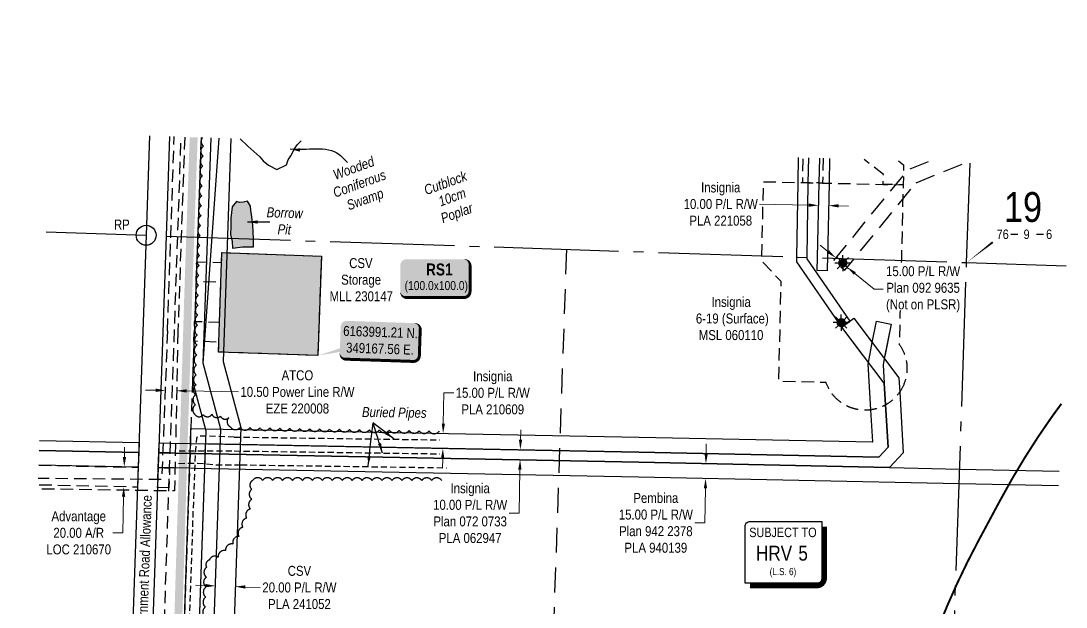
# Model space of a CAD drawing. Extents: x 348867 to 351638, y 6163209 to 6164327.
# Drawn here: x 348869 to 349919, y 6163738 to 6164327 of the extents above; entities that cross this region are included whole.
import ezdxf
from ezdxf.enums import TextEntityAlignment as Align

# ---------------------------------------------------------------- set-up
doc = ezdxf.new("R2010")
doc.units = 0
doc.header["$LTSCALE"] = 5
doc.header["$PDSIZE"] = 0.5
for name, pattern in [('0', [1, 1, 0]), ('DASHDOT2', [12.7, 6.35, -3.175, 0, -3.175]), ('foc-ACCESSROAD', [3.75, 2.5, -1.25]), ('foc-FLOWLINE', [3.75, 2.5, -1.25]), ('foc-LSD', [8, 5, -3]), ('foc-MONUMENT-BDYS', [6, 4, -2]), ('foc-QUARTERLINE', [33, 25, -3, 2, -3]), ('UG_PIPE', [1.875, 1.25, -0.625])]:
    doc.linetypes.add(name, pattern=pattern)
doc.layers.get('Defpoints').update_dxf_attribs({"color": 9})
for name, color, linetype in [('10', 1, 'Continuous'), ('35', 37, 'Continuous'), ('9', 3, 'Continuous'), ('AS-PIPE-UG', 44, 'UG_PIPE'), ('AS-PIPE-UG-T', 44, 'Continuous'), ('AS-ROADS', 254, 'Continuous'), ('AS-WILDLIFE', 131, 'DASHDOT2'), ('C-RW', 13, 'Continuous'), ('C-WS', 13, 'foc-ACCESSROAD'), ('CG-NOTES', 7, 'Continuous'), ('CTW', 7, 'Continuous'), ('DETAIL-T', 7, 'Continuous'), ('F-AR', 190, 'foc-ACCESSROAD'), ('F-EZE', 190, 'foc-FLOWLINE'), ('F-RW', 190, 'Continuous'), ('F-WS', 190, 'foc-ACCESSROAD'), ('F-WS-S', 8, 'Continuous'), ('L-MON-PLAN', 7, 'foc-MONUMENT-BDYS'), ('L-QSEC', 8, 'foc-QUARTERLINE'), ('L-ROAD-T', 7, 'Continuous'), ('L-SEC', 7, 'Continuous'), ('L-SECLBL', 7, 'Continuous'), ('L-SECTION-LSD', 7, 'foc-LSD'), ('P-TEMP-BLOCKS', 250, 'Continuous'), ('P-TEMP-H', 41, 'Continuous'), ('P-TEMP_WORKSPACE', 46, 'Continuous'), ('T-BUSH', 110, '0'), ('T-BUSH-T', 110, 'Continuous'), ('T-WATER', 160, 'Continuous'), ('T-WATER-H', 133, 'Continuous'), ('T-WATER-T', 170, 'Continuous'), ('WETLAND', 143, 'Continuous'), ('WETLAND-T', 146, 'Continuous')]:
    doc.layers.add(name, color=color, linetype=linetype)
for name, color, linetype, lineweight in [('C-RW-T', 13, 'Continuous', 9), ('C-WS-T', 13, 'Continuous', 9), ('F-RW-T', 190, 'Continuous', 9), ('F-WS-T', 190, 'Continuous', 9), ('T-TEXT', 48, 'Continuous', 18)]:
    doc.layers.add(name, color=color, linetype=linetype, lineweight=lineweight)
doc.styles.add('100L', font='ARIALN.TTF', dxfattribs={"height": 11})
doc.styles.add('80', font='ARIALN.TTF', dxfattribs={"height": 10})
doc.styles.add('80CG', font='ARIALN.TTF', dxfattribs={"height": 10})
doc.styles.add('80L', font='ARIALN.TTF', dxfattribs={"height": 10})
doc.styles.add('BOLD', font='ARIALNB.TTF')
doc.styles.add('HRV', font='ARIALN.TTF', dxfattribs={"height": 3})
doc.styles.add('SIMPLEX', font='ARIALN.TTF')
doc.dimstyles.new('Compass 5 000', dxfattribs={"dimscale": 5, "dimtxt": 9, "dimasz": 2, "dimexe": 0.2, "dimexo": 0.0625, "dimgap": 0.5, "dimtad": 0, "dimtih": 1, "dimtoh": 1, "dimzin": 0, "dimdsep": 46, "dimtxsty": '80CG', "dimcen": 0.1, "dimse1": 1, "dimse2": 1, "dimclrd": 256, "dimclrt": 256, "dimaunit": 1, "dimadec": 4, "dimazin": 0, "dimtfac": 0.06, "dimtofl": 0, "dimtmove": 0, "dimatfit": 1, "dimfxl": 0.2, "dimtolj": 1, "dimtzin": 0, "dimlwd": -1, "dimarcsym": 0})

# ---------------------------------------------------------------- blocks, each defined once
blk = doc.blocks.new('L-SECLBL')
at = {"layer": '9', "color": 7}
for p, q in [((-5.1, -27.8), (-12.3, -27.8)), ((20.7, -27.8), (13.5, -27.8))]:
    blk.add_line(p, q, dxfattribs=at)
at = {"layer": '10', "color": 2, "style": 'SIMPLEX'}
blk.add_attdef('SEC', text='', height=30, dxfattribs=at).set_placement((0, 0), align=Align.MIDDLE)
at = {"layer": '10', "color": 5, "style": '80L'}
blk.add_attdef('TWP', text='', height=9.5, dxfattribs=at).set_placement((-14.4, -27.4), align=Align.MIDDLE_RIGHT)
blk.add_attdef('RGE', text='', height=9.5, dxfattribs=at).set_placement((3.6, -27.4), align=Align.MIDDLE_CENTER)
blk.add_attdef('MER', text='', height=9.5, dxfattribs=at).set_placement((23.2, -27.4), align=Align.MIDDLE_LEFT)
blk = doc.blocks.new('*U715')
h = blk.add_hatch(color=254)
edge = h.paths.add_edge_path()
edge.add_line((-34, -20), (34, -20))
edge.add_arc((34, -14), 6, 270, 360)
edge.add_line((40, -14), (40, 12.5))
edge.add_arc((34, 12.5), 6, 0, 90)
edge.add_line((34, 18.5), (-34, 18.5))
edge.add_arc((-34, 12.5), 6, 90, 180)
edge.add_line((-40, 12.5), (-40, -14))
edge.add_arc((-34, -14), 6, 180, 270)
at = {"color": 1, "flags": 128}
blk.add_lwpolyline([(-34, -20, 3, 3, 0), (34, -20, 3, 3, 0.414214), (40, -14, 3, 3, 0), (40, 12.5, 3, 0, 0.414214), (34, 18.5, 0, 0, 0), (-34, 18.5, 0, 0, 0.414214), (-40, 12.5, 0, 0, 0), (-40, -14, 0, 3, 0.414214)], format="xyseb", close=True, dxfattribs=at)
blk.add_lwpolyline([(-61.9, -17.3, 0, 10, 0), (0, 0, 5, 5, 0)], format="xyseb", dxfattribs=at)
at = {"color": 1, "style": '80'}
blk.add_attdef('ENTER_TEXT_001', (-36, -5), '', height=10, dxfattribs=at)
blk = doc.blocks.new('HRV')
blk.add_lwpolyline([(-35.1, 31.6), (37.2, 31.6), (37.2, -25.5, -0.414214), (32.2, -30.5), (-40.1, -30.5), (-40.1, 26.6, -0.414214)], format="xyb", close=True)
at = {"const_width": 5, "flags": 128}
blk.add_lwpolyline([(-35.1, -33), (32.2, -33, 0.414214), (39.7, -25.5), (39.7, 26.6)], format="xyb", dxfattribs=at)
at = {"style": '80L'}
blk.add_text('SUBJECT TO', height=9.5, dxfattribs=at).set_placement((-2, 13.1), align=Align.BOTTOM_CENTER)
blk.add_attdef('(N.W.1/4 00)', text='', height=7.12, dxfattribs=at).set_placement((-2, -24.4), align=Align.BOTTOM_CENTER)
at = {"layer": 'CTW', "color": 3, "style": 'HRV'}
blk.add_text('HRV', height=15, dxfattribs=at).set_placement((-10.9, -0.2), align=Align.MIDDLE_CENTER)
blk.add_attdef('0', text='', height=15, dxfattribs=at).set_placement((18.3, -0.2), align=Align.MIDDLE_CENTER)
blk = doc.blocks.new('*U717')
at = {"true_color": 0xff8aff}
h = blk.add_hatch(color=211, dxfattribs=at)
edge = h.paths.add_edge_path()
edge.add_line((-29, -20), (29, -20))
edge.add_arc((29, -14), 6, 270, 360)
edge.add_line((35, -14), (35, 12.5))
edge.add_arc((29, 12.5), 6, 0, 90)
edge.add_line((29, 18.5), (-29, 18.5))
edge.add_arc((-29, 12.5), 6, 90, 180)
edge.add_line((-35, 12.5), (-35, -14))
edge.add_arc((-29, -14), 6, 180, 270)
at = {"color": 250, "flags": 128}
blk.add_lwpolyline([(-29, -20, 3, 3, 0), (29, -20, 3, 3, 0.414214), (35, -14, 3, 3, 0), (35, 12.5, 3, 0, 0.414214), (29, 18.5, 0, 0, 0), (-29, 18.5, 0, 0, 0.414214), (-35, 12.5, 0, 0, 0), (-35, -14, 0, 3, 0.414214)], format="xyseb", close=True, dxfattribs=at)
at = {"flags": 128}
blk.add_lwpolyline([(-18.9, -13.9, 0, 7.5, 0), (0, 0, 0, 0, 0)], format="xyseb", dxfattribs=at)
at = {"color": 250}
for tag, p, height, style in [('TEMP_AREA_W1_001', (-9.2, 2.2), 12, 'BOLD'), ('ENTER_TEXT_001', (-30.7, -12.5), 9, '80')]:
    blk.add_attdef(tag, p, '', height=height, dxfattribs=dict(at, style=style))
blk = doc.blocks.new('*D721')
at = {"layer": 'C-RW-T', "transparency": 16777216}
for p, q in [((349054.6, 6163760), (349044.6, 6163760.3)), ((349094.5, 6163758.6), (349109.5, 6163758.1))]:
    blk.add_line(p, q, dxfattribs=at)
for points in [[(349054.6, 6163761.7), (349054.5, 6163758.3), (349064.6, 6163759.7)], [(349094.6, 6163760.3), (349094.5, 6163757), (349084.5, 6163759)]]:
    blk.add_solid(points, dxfattribs=at)
at = {"layer": 'Defpoints', "color": 0, "transparency": 16777216}
for p in [(349084.5, 6163759), (349061.2, 6163660.9), (349081.2, 6163660.3)]:
    blk.add_point(p, dxfattribs=at)
at = {"layer": 'C-RW-T', "transparency": 16777216, "insert": (349149, 6163758.1), "char_height": 10, "attachment_point": 5, "style": '80CG'}
blk.add_mtext('\\A1;CSV\\P20.00 P/L R/W\\PPLA 241052', dxfattribs=at)
blk = doc.blocks.new('*D723')
at = {"layer": 'Defpoints', "color": 0, "transparency": 16777216}
for p in [(349014.8, 6163975.6), (349026, 6163975.4), (349025.6, 6163955.8)]:
    blk.add_point(p, dxfattribs=at)
at = {"layer": 'F-RW-T', "transparency": 16777216}
for p, q in [((349004.4, 6163956.3), (348994.4, 6163956.5)), ((349035.6, 6163955.6), (349087.8, 6163954.6))]:
    blk.add_line(p, q, dxfattribs=at)
for points in [[(349004.4, 6163958), (349004.4, 6163954.6), (349014.4, 6163956.1)], [(349035.7, 6163957.3), (349035.6, 6163954), (349025.6, 6163955.8)]]:
    blk.add_solid(points, dxfattribs=at)
at = {"layer": 'F-RW-T', "transparency": 16777216, "insert": (349147, 6163954.6), "char_height": 10, "attachment_point": 5, "style": '80CG'}
blk.add_mtext('\\A1;ATCO\\P10.50 Power Line R/W\\PEZE 220008', dxfattribs=at)
blk = doc.blocks.new('*D724')
at = {"layer": 'Defpoints', "color": 0, "transparency": 16777216}
for p in [(349674.9, 6164327.5), (349684.9, 6164327.3), (349680.8, 6164141.9)]:
    blk.add_point(p, dxfattribs=at)
at = {"layer": 'F-RW-T', "transparency": 16777216}
for p, q in [((349660.8, 6164142.3), (349611.5, 6164143.4)), ((349690.8, 6164141.7), (349700.8, 6164141.4))]:
    blk.add_line(p, q, dxfattribs=at)
for points in [[(349660.9, 6164144), (349660.8, 6164140.7), (349670.8, 6164142.1)], [(349690.8, 6164143.3), (349690.8, 6164140), (349680.8, 6164141.9)]]:
    blk.add_solid(points, dxfattribs=at)
at = {"layer": 'F-RW-T', "transparency": 16777216, "insert": (349572.4, 6164143.4), "char_height": 10, "attachment_point": 5, "style": '80CG'}
blk.add_mtext('\\A1;Insignia\\P10.00 P/L R/W\\PPLA 221058', dxfattribs=at)
blk = doc.blocks.new('*D725')
at = {"layer": 'Defpoints', "color": 0, "transparency": 16777216}
for p in [(349782.6, 6163877.8), (349557.2, 6163867.6), (349782.3, 6163863)]:
    blk.add_point(p, dxfattribs=at)
at = {"layer": 'F-RW-T', "transparency": 16777216}
for p, q in [((349557.7, 6163892.4), (349557.9, 6163902.4)), ((349557, 6163857.6), (349556.3, 6163823)), ((349556.3, 6163823), (349546.3, 6163823))]:
    blk.add_line(p, q, dxfattribs=at)
for points in [[(349556.1, 6163892.5), (349559.4, 6163892.4), (349557.5, 6163882.4)], [(349555.4, 6163857.7), (349558.7, 6163857.6), (349557.2, 6163867.6)]]:
    blk.add_solid(points, dxfattribs=at)
at = {"layer": 'F-RW-T', "transparency": 16777216, "insert": (349507.2, 6163823), "char_height": 10, "attachment_point": 5, "style": '80CG'}
blk.add_mtext('\\A1;Pembina\\P15.00 P/L R/W \\PPlan 942 2378\\PPLA 940139', dxfattribs=at)
blk = doc.blocks.new('*D726')
at = {"layer": 'Defpoints', "color": 0, "transparency": 16777216}
for p in [(348978.2, 6163879.1), (348972.5, 6163859.2), (348977.7, 6163859.1)]:
    blk.add_point(p, dxfattribs=at)
at = {"layer": 'F-RW-T', "transparency": 16777216}
for p, q in [((348973.1, 6163889.2), (348973.3, 6163899.2)), ((348972.3, 6163849.2), (348971.5, 6163813)), ((348971.5, 6163813), (348961.5, 6163813))]:
    blk.add_line(p, q, dxfattribs=at)
for points in [[(348971.5, 6163889.3), (348974.8, 6163889.2), (348972.9, 6163879.2)], [(348970.6, 6163849.3), (348973.9, 6163849.2), (348972.5, 6163859.2)]]:
    blk.add_solid(points, dxfattribs=at)
at = {"layer": 'F-RW-T', "transparency": 16777216, "insert": (348927.2, 6163813), "char_height": 10, "attachment_point": 5, "style": '80CG'}
blk.add_mtext('\\A1;Advantage\\P20.00 A/R\\PLOC 210670', dxfattribs=at)
blk = doc.blocks.new('*D727')
at = {"layer": 'Defpoints', "color": 0, "transparency": 16777216}
for p in [(349370.8, 6163886.6), (349555.2, 6163892.7), (349555, 6163882.6)]:
    blk.add_point(p, dxfattribs=at)
at = {"layer": 'F-RW-T', "transparency": 16777216}
for p, q in [((349371.2, 6163906.6), (349371.4, 6163916.6)), ((349370.6, 6163876.6), (349369.7, 6163832.8)), ((349369.7, 6163832.8), (349359.7, 6163832.8))]:
    blk.add_line(p, q, dxfattribs=at)
for points in [[(349369.6, 6163906.7), (349372.9, 6163906.6), (349371, 6163896.6)], [(349368.9, 6163876.6), (349372.2, 6163876.5), (349370.8, 6163886.6)]]:
    blk.add_solid(points, dxfattribs=at)
at = {"layer": 'F-RW-T', "transparency": 16777216, "insert": (349320.6, 6163832.8), "char_height": 10, "attachment_point": 5, "style": '80CG'}
blk.add_mtext('\\A1;Insignia\\P10.00 P/L R/W\\PPlan 072 0733 \\PPLA 062947', dxfattribs=at)
blk = doc.blocks.new('*D729')
at = {"layer": 'Defpoints', "color": 0, "transparency": 16777216}
for p in [(349293.4, 6163912.9), (349316.6, 6163912.4), (349316.3, 6163897.4)]:
    blk.add_point(p, dxfattribs=at)
at = {"layer": 'F-RW-T', "transparency": 16777216}
for p, q in [((349293.6, 6163922.9), (349294.2, 6163953.7)), ((349294.2, 6163953.7), (349304.2, 6163953.7)), ((349293, 6163887.9), (349292.8, 6163877.9))]:
    blk.add_line(p, q, dxfattribs=at)
for points in [[(349292, 6163922.9), (349295.3, 6163922.9), (349293.4, 6163912.9)], [(349291.3, 6163887.9), (349294.6, 6163887.9), (349293.2, 6163897.9)]]:
    blk.add_solid(points, dxfattribs=at)
at = {"layer": 'F-RW-T', "transparency": 16777216, "insert": (349343.3, 6163953.7), "char_height": 10, "attachment_point": 5, "style": '80CG'}
blk.add_mtext('\\A1;Insignia\\P15.00 P/L R/W\\PPLA 210609', dxfattribs=at)
blk = doc.blocks.new('*D730')
at = {"layer": 'Defpoints', "color": 0, "transparency": 16777216}
for p in [(349712.5, 6164119.6), (349724.1, 6164110.1), (349699.5, 6164080)]:
    blk.add_point(p, dxfattribs=at)
at = {"layer": 'F-RW-T', "transparency": 16777216}
for p, q in [((349680.2, 6164095.8), (349672.4, 6164102.1)), ((349707.3, 6164073.7), (349726.7, 6164057.8)), ((349726.7, 6164057.8), (349736.7, 6164057.8))]:
    blk.add_line(p, q, dxfattribs=at)
for points in [[(349681.2, 6164097.1), (349679.1, 6164094.5), (349687.9, 6164089.5)], [(349708.3, 6164074.9), (349706.2, 6164072.4), (349699.5, 6164080)]]:
    blk.add_solid(points, dxfattribs=at)
at = {"layer": 'F-RW-T', "transparency": 16777216, "insert": (349775.8, 6164057.8), "char_height": 10, "attachment_point": 5, "style": '80CG', "bg_fill": 3, "box_fill_scale": 1.1, "bg_fill_color": 256, "bg_fill_true_color": 13158600, "bg_fill_transparency": 0}
blk.add_mtext('\\A1;15.00 P/L R/W \\PPlan 092 9635\\P(Not on PLSR)', dxfattribs=at)
blk = doc.blocks.new('GAS')
h = blk.add_hatch(color=255)
h.dxf.hatch_style = 1
edge = h.paths.add_edge_path()
edge.add_arc((0, 0), 0.9, 0, 360)
for p, q in [((-0.81, 0), (-1.62, 0)), ((-0.57, 0.57), (-1.14, 1.14)), ((0, 0.81), (0, 1.62)), ((0.57, 0.57), (1.14, 1.14)), ((1.62, 0), (0.81, 0)), ((-0.57, -0.57), (-1.14, -1.14)), ((0, -0.81), (0, -1.62)), ((1.14, -1.14), (0.57, -0.57))]:
    blk.add_line(p, q)
blk.add_circle((0, 0), 0.8)
blk = doc.blocks.new('RP')
at = {"layer": '35', "color": 3}
blk.add_circle((0, 0), 10, dxfattribs=at)
at = {"layer": '35', "color": 3, "style": '80'}
blk.add_attdef('RP_001', (-32.4, 5.8), '', height=10, dxfattribs=at)

msp = doc.modelspace()

# ---------------------------------------------------------------- hatches: boundary and pattern name
at = {"layer": 'P-TEMP-H'}
h = msp.add_hatch(color=256, dxfattribs=at)
h.dxf.hatch_style = 1
h.paths.add_polyline_path([(349070.087, 6164064.64), (349070.785, 6164084.623), (349071.134, 6164094.614), (349171.049, 6164091.125), (349167.559, 6163991.21), (349067.644, 6163994.7), (349067.993, 6164004.691), (349068.691, 6164024.674)])
at = {"layer": 'T-WATER-H'}
h = msp.add_hatch(color=256, dxfattribs=at)
h.dxf.hatch_style = 1
h.paths.add_polyline_path([(349085.63, 6164145.96), (349081.479, 6164140.714), (349080.172, 6164129.356), (349080.232, 6164120.979), (349079.795, 6164112.966), (349081.437, 6164105.801), (349081.788, 6164099.244), (349084.445, 6164099.283), (349091.716, 6164100.386), (349102.764, 6164100.307), (349102.86, 6164108.673), (349102.188, 6164122.096), (349100.712, 6164133.172), (349100.331, 6164136.986), (349099.776, 6164141.386), (349096.938, 6164146.206), (349092.782, 6164145.452), (349088.696, 6164145.012)])

# ---------------------------------------------------------------- linework, layer by layer
at = {"layer": 'AS-PIPE-UG', "flags": 128}
for points in [[(349083.487, 6163909.335), (349053.022, 6163910.203), (349048.08, 6163910.265), (349046.098, 6163909.401), (349045.512, 6163907.994), (349045.084, 6163904.277), (349044.534, 6163896.411), (349042.137, 6163837.931), (349035.592, 6163643.129), (349025.946, 6163310.601), (349026.191, 6163291.137), (349026.029, 6163287.754), (349025.941, 6163286.474), (349021.45, 6163286.791), (348869.094, 6163291.547)], [(349083.487, 6163909.335), (349290.159, 6163906.438)], [(349028.051, 6163895.518), (349037.177, 6163895.463), (349070.64, 6163895.364), (349083.577, 6163895.348)], [(349083.577, 6163895.348), (349290.249, 6163892.451)], [(349027.634, 6163882.885), (349046.493, 6163883.149), (349065.331, 6163881.515), (349090.153, 6163881.355)], [(349090.153, 6163881.355), (349296.825, 6163878.458)]]:
    msp.add_lwpolyline(points, dxfattribs=at)
at = {"layer": 'AS-ROADS', "const_width": 7.998, "flags": 128}
msp.add_lwpolyline([(349042.751, 6164210.508), (349038.09, 6164077.297), (349032.317, 6163892.31), (349013.884, 6163286.376), (349012.129, 6163235.958)], dxfattribs=at)
at = {"layer": 'C-RW', "flags": 128}
for points in [[(349050.157, 6164210.262), (349041.608, 6163965.311), (349054.888, 6163915.535), (349044.376, 6163608.379), (349039.61, 6163390.784), (349033.927, 6163279.964), (349018.302, 6163235.747)], [(349034.018, 6163235.211), (349048.792, 6163277.021), (349054.595, 6163390.182), (349059.366, 6163607.958), (349069.942, 6163917.287), (349052.25, 6163983.598), (349060.149, 6164209.93)], [(349034.018, 6163235.211), (349048.792, 6163277.021), (349054.595, 6163390.182), (349059.366, 6163607.958), (349069.942, 6163917.287), (349052.25, 6163983.598), (349068.312, 6164209.659)], [(349080.144, 6164209.266), (349072.336, 6163985.307), (349089.991, 6163919.038), (349079.357, 6163607.538), (349074.578, 6163389.451), (349068.612, 6163273.097), (349054.972, 6163234.496)]]:
    msp.add_lwpolyline(points, dxfattribs=at)
at = {"layer": 'C-WS', "flags": 128}
msp.add_lwpolyline([(349167.559, 6163991.21), (349067.644, 6163994.7), (349067.993, 6164004.691), (349043.014, 6164005.564), (349043.712, 6164025.547), (349068.691, 6164024.674), (349070.087, 6164064.64), (349045.108, 6164065.512), (349045.806, 6164085.495), (349070.785, 6164084.623), (349071.134, 6164094.614), (349171.049, 6164091.125)], close=True, dxfattribs=at)
at = {"layer": 'F-AR', "flags": 128}
for points in [[(348997.238, 6163236.466), (348998.293, 6163275.967), (348999.964, 6163306.708), (349004.68, 6163393.467), (349009.399, 6163609.408), (349017.76, 6163855.348), (349017.864, 6163858.32), (349018.562, 6163878.309), (349019.085, 6163893.29), (349019.434, 6163903.28), (349026.691, 6164111.01), (349030.181, 6164210.926)], [(349050.164, 6164210.262), (349046.674, 6164110.345), (349039.427, 6163902.886), (349039.078, 6163892.896), (349038.555, 6163877.908), (349037.743, 6163854.658), (349029.387, 6163608.85), (349024.663, 6163392.706), (349019.952, 6163306.043), (349018.273, 6163275.156), (349017.221, 6163235.784)], [(349675.233, 6164189.505), (349674.837, 6164164.59), (349671.311, 6164164.668), (349660.104, 6164164.915), (349654.846, 6164165.031), (349655.246, 6164190.168)], [(349750.909, 6164186.992), (349756.196, 6164182.947), (349755.754, 6164162.808), (349735.696, 6164163.25), (349735.979, 6164173.232), (349716.499, 6164188.134)], [(348887, 6163880.957), (348986.962, 6163878.924), (348986.276, 6163858.928), (348886.318, 6163861.082)]]:
    msp.add_lwpolyline(points, dxfattribs=at)
msp.add_lwpolyline([(349017.864, 6163858.32), (349006.386, 6163858.542), (349007.072, 6163878.529), (349018.562, 6163878.309), (349017.864, 6163858.32)], close=True, dxfattribs=at)
at = {"layer": 'F-EZE', "flags": 128}
for points in [[(349016.363, 6164015.883), (349019.695, 6164111.243), (349023.185, 6164211.158)], [(349033.679, 6164210.809), (349030.189, 6164110.894), (349026.857, 6164015.515)], [(349026.857, 6164015.515), (349023.545, 6163855.087), (348886.183, 6163857.133)], [(349016.363, 6164015.883), (349010.621, 6163866.581), (348886.544, 6163867.685)]]:
    msp.add_lwpolyline(points, dxfattribs=at)
at = {"layer": 'F-RW', "flags": 128}
for points in [[(349660.473, 6164189.995), (349660.104, 6164164.915), (349658.991, 6164090.002), (349658.966, 6164088.323), (349702.131, 6164025.677), (349694.148, 6164019.639), (349648.919, 6164085.238), (349648.994, 6164090.333), (349650.105, 6164165.133), (349650.475, 6164190.327)], [(349681.864, 6164189.284), (349681.313, 6164164.447), (349679.647, 6164089.317), (349679.417, 6164078.91), (349679.36, 6164076.35), (349669.362, 6164076.579), (349669.651, 6164089.648), (349671.311, 6164164.668), (349671.867, 6164189.616)], [(349715.541, 6163991.353), (349694.148, 6164019.639), (349702.131, 6164025.677), (349706.113, 6164028.689), (349724.664, 6164004.161), (349734.862, 6163990.675)], [(349722.143, 6163991.121), (349724.664, 6164004.161), (349728.808, 6164025.598), (349743.531, 6164022.752), (349737.314, 6163990.589)]]:
    msp.add_lwpolyline(points, dxfattribs=at)
at = {"layer": 'F-RW'}
for points in [[(349029.387, 6163608.85), (349037.769, 6163854.658), (349038.566, 6163877.908), (349039.083, 6163892.896), (349039.432, 6163902.886), (349039.951, 6163917.871), (349054.947, 6163917.581), (349490.548, 6163909.019), (349724.899, 6163904.326), (349725.186, 6163904.626), (349723.222, 6163936.66), (349720.56, 6163982.932), (349720.834, 6163984.353), (349724.664, 6164004.161), (349728.808, 6164025.598), (349743.531, 6164022.752), (349736.828, 6163988.076), (349735.642, 6163981.941), (349736.724, 6163963.368), (349738.135, 6163941.624), (349740.55, 6163898.977), (349731.169, 6163889.2), (349490.245, 6163894.026), (349054.443, 6163902.591), (349054.106, 6163892.599), (349053.651, 6163879.088), (349053.601, 6163877.611), (349044.376, 6163608.379)], [(348887.513, 6163895.922), (348987.476, 6163893.912), (348986.962, 6163878.924), (348887, 6163880.962)], [(348887.855, 6163905.892), (348987.819, 6163903.903), (348987.476, 6163893.912), (348887.513, 6163895.922)], [(349911.962, 6163860.365), (349811.972, 6163862.417), (349489.732, 6163869.031), (349043.282, 6163877.815), (349038.555, 6163877.908), (349023.279, 6163878.209), (349018.562, 6163878.302), (349007.072, 6163878.529), (349007.586, 6163893.517), (349019.085, 6163893.29), (349023.761, 6163893.198), (349039.078, 6163892.896), (349042.532, 6163892.828), (349043.764, 6163892.803), (349490.041, 6163884.024), (349741.86, 6163878.684), (349742.395, 6163878.673), (349756.826, 6163878.367), (349812.476, 6163877.187), (349912.463, 6163875.067)]]:
    msp.add_lwpolyline(points, dxfattribs=at)
at = {"layer": 'F-WS', "flags": 128}
msp.add_lwpolyline([(349756.297, 6163961.924), (349756.006, 6163961.252), (349755.705, 6163960.587), (349755.392, 6163959.926), (349755.067, 6163959.272), (349754.731, 6163958.622), (349754.384, 6163957.979), (349754.025, 6163957.342), (349753.655, 6163956.711), (349753.275, 6163956.087), (349752.884, 6163955.47), (349752.584, 6163955.011), (349752.265, 6163954.546), (349751.859, 6163953.957), (349751.431, 6163953.364), (349750.993, 6163952.779), (349750.544, 6163952.202), (349750.085, 6163951.633), (349749.617, 6163951.072), (349749.139, 6163950.519), (349748.651, 6163949.974), (349748.154, 6163949.438), (349747.647, 6163948.911), (349747.132, 6163948.393), (349746.607, 6163947.884), (349746.074, 6163947.383), (349745.532, 6163946.893), (349744.982, 6163946.412), (349744.423, 6163945.941), (349743.857, 6163945.479), (349743.282, 6163945.027), (349742.699, 6163944.585), (349742.109, 6163944.155), (349741.511, 6163943.733), (349740.906, 6163943.322), (349740.448, 6163943.021), (349740.141, 6163942.824), (349739.831, 6163942.63), (349739.52, 6163942.437), (349739.207, 6163942.248), (349738.893, 6163942.062), (349738.577, 6163941.878), (349738.259, 6163941.697), (349738, 6163941.549), (349737.62, 6163941.344), (349737.297, 6163941.171), (349736.974, 6163941.001), (349736.649, 6163940.835), (349736.322, 6163940.671), (349735.994, 6163940.509), (349735.665, 6163940.351), (349735.334, 6163940.196), (349735.002, 6163940.043), (349734.669, 6163939.893), (349734.333, 6163939.746), (349733.997, 6163939.602), (349733.66, 6163939.461), (349733.322, 6163939.323), (349732.982, 6163939.188), (349732.642, 6163939.057), (349732.299, 6163938.927), (349731.956, 6163938.801), (349731.612, 6163938.678), (349731.267, 6163938.558), (349730.92, 6163938.441), (349730.574, 6163938.327), (349730.225, 6163938.216), (349729.876, 6163938.108), (349729.526, 6163938.003), (349729.175, 6163937.901), (349728.823, 6163937.802), (349728.47, 6163937.707), (349728.117, 6163937.614), (349727.762, 6163937.525), (349727.407, 6163937.438), (349727.051, 6163937.354), (349726.695, 6163937.275), (349726.337, 6163937.197), (349725.979, 6163937.122), (349725.621, 6163937.052), (349725.261, 6163936.984), (349724.902, 6163936.919), (349724.542, 6163936.858), (349724.181, 6163936.8), (349723.82, 6163936.745), (349723.458, 6163936.692), (349723.096, 6163936.643), (349722.733, 6163936.597), (349722.37, 6163936.555), (349722.007, 6163936.516), (349721.643, 6163936.48), (349721.279, 6163936.446), (349720.915, 6163936.416), (349720.55, 6163936.39), (349720.185, 6163936.366), (349719.82, 6163936.345), (349719.455, 6163936.328), (349719.09, 6163936.314), (349718.724, 6163936.304), (349718.359, 6163936.296), (349717.994, 6163936.291), (349717.628, 6163936.29), (349717.262, 6163936.292), (349716.897, 6163936.297), (349716.532, 6163936.305), (349716.166, 6163936.316), (349715.801, 6163936.331), (349715.436, 6163936.349), (349715.072, 6163936.37), (349714.706, 6163936.395), (349714.342, 6163936.421), (349713.978, 6163936.452), (349713.614, 6163936.486), (349713.25, 6163936.523), (349712.887, 6163936.563), (349712.524, 6163936.606), (349712.162, 6163936.652), (349711.799, 6163936.702), (349711.437, 6163936.755), (349711.076, 6163936.81), (349710.716, 6163936.869), (349710.356, 6163936.931), (349709.996, 6163936.997), (349709.637, 6163937.065), (349709.278, 6163937.137), (349708.92, 6163937.211), (349708.563, 6163937.289), (349708.207, 6163937.37), (349707.851, 6163937.454), (349707.496, 6163937.541), (349707.142, 6163937.631), (349706.789, 6163937.724), (349706.436, 6163937.821), (349706.085, 6163937.92), (349705.733, 6163938.023), (349705.384, 6163938.129), (349705.034, 6163938.237), (349704.687, 6163938.349), (349704.339, 6163938.463), (349703.993, 6163938.581), (349703.648, 6163938.701), (349703.304, 6163938.825), (349702.962, 6163938.951), (349702.62, 6163939.081), (349702.279, 6163939.214), (349701.94, 6163939.35), (349701.602, 6163939.488), (349701.264, 6163939.63), (349700.929, 6163939.773), (349700.594, 6163939.921), (349700.261, 6163940.072), (349699.929, 6163940.225), (349699.598, 6163940.38), (349699.27, 6163940.54), (349698.942, 6163940.701), (349698.615, 6163940.866), (349698.291, 6163941.033), (349697.967, 6163941.203), (349697.645, 6163941.377), (349697.325, 6163941.552), (349697.006, 6163941.731), (349696.688, 6163941.913), (349696.372, 6163942.098), (349696.059, 6163942.284), (349695.746, 6163942.474), (349695.435, 6163942.666), (349695.126, 6163942.861), (349694.819, 6163943.058), (349694.513, 6163943.259), (349694.21, 6163943.462), (349693.907, 6163943.668), (349693.607, 6163943.877), (349693.309, 6163944.088), (349693.012, 6163944.301), (349692.718, 6163944.518), (349692.424, 6163944.736), (349692.134, 6163944.957), (349691.701, 6163945.295), (349691.131, 6163945.752), (349690.569, 6163946.22), (349690.015, 6163946.697), (349689.47, 6163947.184), (349688.933, 6163947.68), (349688.405, 6163948.185), (349687.886, 6163948.7), (349687.376, 6163949.224), (349686.875, 6163949.756), (349686.383, 6163950.297), (349685.902, 6163950.846), (349685.429, 6163951.404), (349684.966, 6163951.97), (349684.514, 6163952.544), (349684.071, 6163953.126), (349683.639, 6163953.715), (349683.217, 6163954.313), (349682.805, 6163954.917), (349682.404, 6163955.529), (349682.014, 6163956.146), (349681.634, 6163956.77), (349681.265, 6163957.402), (349680.909, 6163958.04), (349680.562, 6163958.683), (349680.227, 6163959.333), (349679.904, 6163959.988), (349679.591, 6163960.649), (349679.291, 6163961.317), (349679.002, 6163961.987), (349678.725, 6163962.664), (349678.46, 6163963.346), (349678.206, 6163964.031), (349630.744, 6163965.355), (349633.148, 6164065.517), (349613.555, 6164086.083), (349613.687, 6164091.504), (349615.493, 6164165.896), (349650.117, 6164165.134), (349654.846, 6164165.03), (349660.115, 6164164.914), (349674.837, 6164164.59), (349735.629, 6164163.25), (349755.754, 6164162.808), (349753.918, 6164086.856), (349751.878, 6164002.459), (349752.192, 6164002.01), (349752.601, 6164001.404), (349753, 6164000.792), (349753.388, 6164000.172), (349753.765, 6163999.546), (349754.131, 6163998.913), (349754.487, 6163998.274), (349754.831, 6163997.629), (349755.163, 6163996.978), (349755.485, 6163996.322), (349755.794, 6163995.659), (349756.092, 6163994.992), (349756.379, 6163994.32), (349756.654, 6163993.642), (349756.917, 6163992.96), (349757.168, 6163992.274), (349757.407, 6163991.583), (349757.634, 6163990.888), (349757.849, 6163990.189), (349758.051, 6163989.487), (349758.241, 6163988.781), (349758.419, 6163988.072), (349758.585, 6163987.36), (349758.738, 6163986.645), (349758.879, 6163985.928), (349759.006, 6163985.208), (349759.122, 6163984.486), (349759.225, 6163983.762), (349759.325, 6163982.946), (349759.427, 6163981.946), (349759.485, 6163981.218), (349759.531, 6163980.488), (349759.567, 6163979.666), (349759.591, 6163978.662), (349759.588, 6163977.657), (349759.57, 6163976.835), (349759.54, 6163976.104), (349759.497, 6163975.374), (349759.44, 6163974.645), (349759.372, 6163973.917), (349759.29, 6163973.191), (349759.196, 6163972.466), (349759.09, 6163971.743), (349758.97, 6163971.022), (349758.839, 6163970.302), (349758.695, 6163969.587), (349758.538, 6163968.873), (349758.368, 6163968.161), (349758.186, 6163967.453), (349757.993, 6163966.748), (349757.787, 6163966.047), (349757.569, 6163965.349), (349757.338, 6163964.656), (349757.095, 6163963.967), (349756.841, 6163963.281), (349756.575, 6163962.6), (349756.297, 6163961.924)], close=True, dxfattribs=at)
at = {"layer": 'L-MON-PLAN', "flags": 128}
for points in [[(349781.018, 6164185.992), (349759.654, 6164177.34), (349685.562, 6164086.565), (349697.179, 6164077.081), (349768.849, 6164164.898)], [(349768.849, 6164164.898), (349817.916, 6164184.766)]]:
    msp.add_lwpolyline(points, dxfattribs=at)
at = {"layer": 'L-QSEC'}
for p, q in [((349819.554, 6164084.599), (349822.966, 6164184.599)), ((348894.523, 6164115.661), (348994.961, 6164112.066)), ((349015.056, 6164111.231), (349819.554, 6164084.599)), ((349792.112, 6163280.427), (349819.554, 6164084.599)), ((349819.554, 6164084.599), (349919.498, 6164081.291))]:
    msp.add_line(p, q, dxfattribs=at)
at = {"layer": 'L-SEC'}
for p, q in [((348998.389, 6164211.981), (348994.961, 6164112.066)), ((349018.49, 6164211.314), (349015.061, 6164111.376)), ((348994.961, 6164112.066), (348967.368, 6163307.792)), ((349015.061, 6164111.376), (348987.468, 6163307.102))]:
    msp.add_line(p, q, dxfattribs=at)
at = {"layer": 'L-SECLBL', "flags": 128}
msp.add_lwpolyline([(349819.554, 6164084.599, 0, 2, 0), (349845.756, 6164105.099, 0, 0, 0)], format="xyseb", dxfattribs=at)
at = {"layer": 'L-SECTION-LSD', "flags": 128}
msp.add_lwpolyline([(349417.309, 6164098.041), (349389.79, 6163293.765)], dxfattribs=at)
at = {"layer": 'P-TEMP_WORKSPACE'}
msp.add_lwpolyline([(349070.087, 6164064.64), (349070.785, 6164084.623), (349071.134, 6164094.614), (349171.049, 6164091.125), (349167.559, 6163991.21), (349067.644, 6163994.7), (349067.993, 6164004.691), (349068.691, 6164024.674)], close=True, dxfattribs=at)
at = {"layer": 'T-BUSH', "flags": 128}
for points in [[(349051.515, 6164210.217, 0.41909972), (349052.636, 6164201.588, 0.52056705), (349052.267, 6164191.597, 0.52056705), (349051.897, 6164181.607, 0.52056705), (349051.527, 6164171.616, 0.52056705), (349051.158, 6164161.625, 0.52056705), (349050.788, 6164151.634, 0.52056705), (349050.419, 6164141.644, 0.52056705), (349050.049, 6164131.653, 0.52056705), (349049.679, 6164121.662, 0.52056705), (349049.31, 6164111.672, 0.52056705), (349048.94, 6164101.681, 0.52056705), (349048.571, 6164091.69, 0.52056705), (349048.201, 6164081.699, 0.52056705), (349047.883, 6164071.707, 0.52056705), (349047.625, 6164061.713, 0.52056705), (349047.366, 6164051.719, 0.52056705), (349047.107, 6164041.724, 0.52056705), (349046.848, 6164031.73, 0.52056705), (349046.59, 6164021.736, 0.52056705), (349046.331, 6164011.742, 0.52056705), (349046.072, 6164001.748, 0.52056705), (349045.813, 6163991.753, 0.52056705), (349045.555, 6163981.759, 0.52056705), (349045.296, 6163971.765, 0.52056705), (349045.037, 6163961.771, 0.52056705), (349044.778, 6163951.777, 0.52056705), (349044.52, 6163941.782, 0.52056705), (349044.261, 6163931.788, 0.52056705), (349052.226, 6163931.743, 0.52056705), (349061.108, 6163932.167, 0.52056705), (349069.639, 6163930.194, 0.52056705), (349078.082, 6163928.843, 0.52056705), (349079.387, 6163919.714, 0.52056705), (349089.346, 6163918.977, 0.52056705), (349099.342, 6163918.792, 0.52056705), (349109.338, 6163918.606, 0.52056705), (349119.333, 6163918.421, 0.52056705), (349129.329, 6163918.236, 0.52056705), (349139.325, 6163918.051, 0.52056705), (349149.321, 6163917.865, 0.52056705), (349159.317, 6163917.68, 0.52056705), (349169.313, 6163917.495, 0.52056705), (349179.308, 6163917.309, 0.52056705), (349189.304, 6163917.124, 0.52056705), (349199.3, 6163916.939, 0.52056705), (349209.296, 6163916.753, 0.52056705), (349219.292, 6163916.568, 0.52056705), (349229.288, 6163916.383, 0.52056705), (349239.283, 6163916.198, 0.52056705), (349249.279, 6163916.012, 0.52056705), (349259.275, 6163915.827, 0.52056705), (349269.271, 6163915.642, 0.52056705), (349279.267, 6163915.456, 0.52056705), (349289.573, 6163915.265)], [(349292.007, 6163865.67, 0.52056705), (349282.009, 6163865.677, 0.52056705), (349272.012, 6163865.684, 0.52056705), (349262.014, 6163865.691, 0.52056705), (349252.017, 6163865.699, 0.52056705), (349242.019, 6163865.706, 0.52056705), (349232.022, 6163865.713, 0.52056705), (349222.024, 6163865.72, 0.52056705), (349212.027, 6163865.727, 0.52056705), (349202.029, 6163865.735, 0.52056705), (349192.031, 6163865.742, 0.52056705), (349182.034, 6163865.749, 0.52056705), (349172.036, 6163865.756, 0.52056705), (349162.039, 6163865.764, 0.52056705), (349152.041, 6163865.771, 0.52056705), (349142.044, 6163865.778, 0.52056705), (349132.046, 6163865.785, 0.52056705), (349122.049, 6163865.792, 0.52056705), (349112.051, 6163865.8, 0.52056705), (349102.054, 6163865.807, 0.52056705), (349101.124, 6163856.812, 0.52056705), (349101.204, 6163846.815, 0.52056705), (349099.86, 6163837.099, 0.52056705), (349095.991, 6163827.88, 0.52056705), (349092.122, 6163818.661, 0.52056705), (349088.254, 6163809.443, 0.52056705), (349082.25, 6163801.754, 0.52056705), (349074.764, 6163795.127, 0.52056705), (349067.279, 6163788.5, 0.52056705), (349058.555, 6163785.695, 0.52056705), (349055.805, 6163778.478, 0.52056705), (349055.495, 6163768.485, 0.52056705), (349055.184, 6163758.493, 0.52056705), (349054.874, 6163748.5, 0.52056705), (349054.564, 6163738.507, 0.52056705), (349054.253, 6163728.514, 0.52056705), (349053.943, 6163718.522, 0.52056705), (349053.632, 6163708.529, 0.52056705), (349053.322, 6163698.536, 0.52056705), (349053.011, 6163688.544, 0.52056705), (349052.701, 6163678.551, 0.52056705), (349052.39, 6163668.558, 0.52056705), (349052.08, 6163658.565, 0.52056705), (349051.77, 6163648.573, 0.52056705), (349051.459, 6163638.58, 0.52056705), (349051.149, 6163628.587, 0.52056705), (349050.838, 6163618.594, 0.52056705), (349050.528, 6163608.602, 0.52056705), (349050.217, 6163598.609, 0.52056705), (349049.907, 6163588.616, 0.52056705), (349049.597, 6163578.624, 0.52056705), (349049.286, 6163568.631, 0.52056705), (349048.976, 6163558.638, 0.52056705), (349048.665, 6163548.645, 0.52056705), (349048.355, 6163538.653, 0.52056705), (349048.044, 6163528.66, 0.52056705), (349047.734, 6163518.667, 0.52056705), (349047.423, 6163508.674, 0.52056705), (349047.113, 6163498.682, 0.52056705), (349046.803, 6163488.689, 0.52056705), (349046.492, 6163478.696, 0.52056705), (349046.182, 6163468.704, 0.52056705), (349045.871, 6163458.711, 0.52056705), (349045.561, 6163448.718, 0.52056705), (349045.25, 6163438.725, 0.52056705), (349044.94, 6163428.733, 0.52056705), (349044.629, 6163418.74, 0.52056705), (349044.319, 6163408.747, 0.52056705), (349044.009, 6163398.754, 0.52056705), (349043.698, 6163388.762, 0.52056705), (349043.388, 6163378.769, 0.52056705), (349043.077, 6163368.776, 0.52056705), (349042.767, 6163358.784, 0.52056705), (349042.456, 6163348.791, 0.52056705), (349042.146, 6163338.798, 0.52056705), (349041.835, 6163328.805, 0.52056705), (349041.525, 6163318.813, 0.52056705), (349041.215, 6163308.82, 0.52056705), (349048.436, 6163304.561, 0.52056705), (349051.812, 6163297.255, 0.52056705), (349051.739, 6163287.258, 0.52056705), (349051.666, 6163277.261, 0.52056705), (349051.593, 6163267.263, 0.52056705), (349042.843, 6163265.468, 0.52056705), (349032.866, 6163264.834, 0.52056705), (349022.888, 6163264.2, 0.52056705), (349021.891, 6163254.851, 0.52056705), (349021.557, 6163244.859, 0.45958389), (349020.34, 6163235.678, 0.45958389)]]:
    msp.add_lwpolyline(points, format="xyb", dxfattribs=at)
at = {"layer": 'T-WATER'}
msp.add_lwpolyline([(349085.63, 6164145.96), (349081.479, 6164140.714), (349080.172, 6164129.356), (349080.232, 6164120.979), (349079.795, 6164112.966), (349081.437, 6164105.801), (349081.788, 6164099.244), (349084.445, 6164099.283), (349091.716, 6164100.386), (349102.764, 6164100.307), (349102.86, 6164108.673), (349102.188, 6164122.096), (349100.712, 6164133.172), (349100.331, 6164136.986), (349099.776, 6164141.386), (349096.938, 6164146.206), (349092.782, 6164145.452), (349088.696, 6164145.012)], close=True, dxfattribs=at)
at = {"layer": 'WETLAND'}
msp.add_lwpolyline([(349089.344, 6164208.961), (349097.068, 6164201.539), (349109.075, 6164190.945), (349112.432, 6164186.776), (349117.807, 6164182.552), (349126.202, 6164178.236), (349135.983, 6164182.947), (349137.673, 6164187.95), (349140.453, 6164191.917), (349144.064, 6164198.929), (349146.864, 6164202.928), (349150.715, 6164206.923)], dxfattribs=at)

# ---------------------------------------------------------------- block references
at = {"layer": 'CG-NOTES'}
msp.add_blockref('RP', (348994.961, 6164112.065), dxfattribs=at).add_auto_attribs({'RP_001': 'RP'})
at = {"layer": 'CG-NOTES', "xscale": 0.999754999999989, "yscale": 0.999754999999989, "zscale": 0.999754999999989}
msp.add_blockref('HRV', (349636.934, 6163792.803), dxfattribs=at).add_auto_attribs({'(N.W.1/4 00)': '(L.S. 6)', '0': '5'})
at = {"layer": 'DETAIL-T', "color": 3}
ref = msp.add_blockref('*U715', (349230.018, 6164006.415), dxfattribs=dict(at, rotation=358.1013888888888))
ref.add_attrib('ENTER_TEXT_001', '6163991.21 N.', (349192.856, 6164011.067), dxfattribs={"layer": '0', "color": 1, "height": 10, "rotation": 358.101389, "style": '80'})
ref.add_attrib('ENTER_TEXT_002', '349167.56 E.', (349195.776, 6163994.253), dxfattribs={"layer": '0', "color": 1, "height": 10, "rotation": 358.101389, "style": '80'})
at = {"layer": 'L-SECLBL', "xscale": 0.999754999999989, "yscale": 0.999754999999989, "zscale": 0.999754999999989}
msp.add_blockref('L-SECLBL', (349876.229, 6164140.481), dxfattribs=at).add_auto_attribs({'SEC': '19', 'TWP': '76', 'RGE': '9', 'MER': '6'})
at = {"layer": 'P-TEMP-BLOCKS'}
msp.add_blockref('*U717', (349285.438, 6164069.511), dxfattribs=at).add_auto_attribs({'TEMP_AREA_W1_001': 'RS1', 'ENTER_TEXT_001': '(100.0x100.0)'})

# ---------------------------------------------------------------- texts
at = {"layer": 'C-WS-T', "insert": (349178.847, 6164089.099), "char_height": 9.99755, "attachment_point": 1, "style": '80L'}
msp.add_mtext_dynamic_manual_height_columns('\\pi20.16102;CSV\\P\\pi12.06955;Storage\\P\\pi0.47621;MLL 230147', width=63.23594, gutter_width=50, heights=[0], dxfattribs=at)
at = {"layer": 'F-WS-T', "insert": (349538.734, 6164050.094), "char_height": 9.99755, "attachment_point": 1, "style": '80L'}
msp.add_mtext_dynamic_manual_height_columns('\\pi24.41873;Insignia \\P\\pi5.51477; 6-19 (Surface)\\P\\pi11.59446;MSL 060110', width=86.72041, gutter_width=50, heights=[0], dxfattribs=at)
at = {"layer": 'L-ROAD-T', "style": '80L'}
msp.add_text('Government Road Allowance', height=9.99755, rotation=88.03639, dxfattribs=at).set_placement((348993.122, 6163776.613), align=Align.MIDDLE_CENTER)
at = {"layer": 'T-BUSH-T', "insert": (349282.927, 6164148.693), "char_height": 9.99755, "attachment_point": 1, "rotation": 20, "style": '100L'}
msp.add_mtext_dynamic_manual_height_columns('\\pi4.9908;{\\fArial Narrow|b0|i1|c0|p34;10cm\\P\\pi1.27752;Poplar}', width=36.1007, gutter_width=54.987, heights=[0], dxfattribs=at)
at = {"layer": 'T-TEXT', "insert": (349259.994, 6164157.02), "char_height": 9.99755, "attachment_point": 1, "rotation": 20, "style": '100L'}
msp.add_mtext_dynamic_manual_height_columns('\\pi13.90016;{\\fArial Narrow|b0|i1|c0|p34;Cutblock}', width=71.93003, gutter_width=54.987, heights=[0], dxfattribs=at)
at = {"layer": 'T-WATER-T', "insert": (349115.954, 6164140.241), "char_height": 9.99739, "attachment_point": 1, "rotation": 358.104008, "style": '80L'}
msp.add_mtext_dynamic_manual_height_columns('\\pi0.2989;{\\fArial Narrow|b0|i1|c0|p34;Borrow \\P\\pi11.86818;Pit}', width=36.99347, gutter_width=124.969, heights=[0], dxfattribs=at)
at = {"layer": 'WETLAND-T', "insert": (349175.309, 6164174.679), "char_height": 9.99737, "attachment_point": 1, "rotation": 20, "style": '80L'}
msp.add_mtext_dynamic_manual_height_columns('\\pi6.83538;{\\fArial Narrow|b0|i1|c0|p34;Wooded \\P\\pi0.56827;Coniferous \\P\\pi9.16423;Swamp}', width=55.45376, gutter_width=49.987, heights=[0], dxfattribs=at)

# ---------------------------------------------------------------- dimensions: what is measured, and where the dimension line sits
at = {"layer": 'C-RW-T'}
dim = msp.add_linear_dim(base=(349084.527, 6163758.989), p1=(349061.19, 6163660.934), p2=(349081.167, 6163660.254), angle=358.050663, text='CSV\\P20.00 P/L R/W\\PPLA 241052', dimstyle='Compass 5 000', dxfattribs=at)
dim.commit()
dim.dimension.update_dxf_attribs({"geometry": '*D721', "text_midpoint": (349149.05, 6163758.139), "dimtype": 161})
at = {"layer": 'F-RW-T'}
for base, p1, p2, angle, text, picture, middle in [((349680.807, 6164141.878), (349674.939, 6164327.485), (349684.93, 6164327.263), 358.725763, 'Insignia\\P10.00 P/L R/W\\PPLA 221058', '*D724', (349572.444, 6164143.419)), ((349293.448, 6163912.893), (349316.303, 6163897.444), (349316.598, 6163912.438), 88.873917, 'Insignia\\P15.00 P/L R/W\\PPLA 210609', '*D729', (349343.336, 6163953.68)), ((349370.795, 6163886.553), (349555.192, 6163892.725), (349554.978, 6163882.647), 268.785147, 'Insignia\\P10.00 P/L R/W\\PPlan 072 0733 \\PPLA 062947', '*D727', (349320.569, 6163832.825)), ((348972.473, 6163859.226), (348978.159, 6163879.103), (348977.728, 6163859.113), 268.765911, 'Advantage\\P20.00 A/R\\PLOC 210670', '*D726', (348927.186, 6163812.976)), ((349557.226, 6163867.646), (349782.638, 6163877.82), (349782.334, 6163863.026), 268.824185, 'Pembina\\P15.00 P/L R/W \\PPlan 942 2378\\PPLA 940139', '*D725', (349507.223, 6163822.963))]:
    dim = msp.add_linear_dim(base=base, p1=p1, p2=p2, angle=angle, text=text, dimstyle='Compass 5 000', dxfattribs=at)
    dim.commit()
    dim.dimension.update_dxf_attribs({"geometry": picture, "text_midpoint": middle, "dimtype": 161})

# ---------------------------------------------------------------- leaders
at = {"layer": 'T-WATER-T', "path_type": 1}
msp.add_leader([(349096.913, 6164125.414), (349119.15, 6164125.414)], dimstyle='Compass 5 000', override={"dimgap": 0.5, "dimtad": 0}, dxfattribs=at)
at = {"layer": 'WETLAND-T', "path_type": 1}
msp.add_leader([(349139.579, 6164198.85), (349189.043, 6164193.2), (349197.208, 6164185.194)], dimstyle='Compass 5 000', override={"dimgap": 0.5, "dimtad": 0}, dxfattribs=at)

# ---------------------------------------------------------------- next in the draw order: texts
at = {"layer": 'AS-PIPE-UG-T', "insert": (349211.646, 6163939.498), "char_height": 9.99755, "attachment_point": 1, "rotation": 359.196845, "style": '80L', "bg_fill": 2}
msp.add_mtext_dynamic_manual_height_columns('\\pi0.2989;{\\fArial Narrow|b0|i1|c0|p34;Buried Pipes}', width=65.00903, gutter_width=49.988, heights=[0], dxfattribs=at)

# ---------------------------------------------------------------- next in the draw order: linework, layer by layer
at = {"layer": 'AS-WILDLIFE', "const_width": 2, "flags": 128}
msp.add_lwpolyline([(349265.44, 6163227.698), (349267.367, 6163230.095), (349282.098, 6163247.381), (349297.32, 6163264.238), (349313.019, 6163280.651), (349329.184, 6163296.606), (349345.799, 6163312.09), (349361.873, 6163329.258), (349378.447, 6163345.942), (349395.509, 6163362.128), (349413.043, 6163377.801), (349431.033, 6163392.948), (349449.465, 6163407.556), (349468.32, 6163421.611), (349487.585, 6163435.101), (349507.24, 6163448.014), (349527.269, 6163460.34), (349547.655, 6163472.066), (349568.379, 6163483.184), (349595.351, 6163497.17), (349616.179, 6163507.61), (349637.312, 6163517.417), (349658.731, 6163526.584), (349680.416, 6163535.101), (349702.348, 6163542.96), (349724.507, 6163550.155), (349746.873, 6163556.679), (349751.105, 6163580.221), (349756.042, 6163603.625), (349761.677, 6163626.871), (349768.007, 6163649.938), (349775.026, 6163672.804), (349782.727, 6163695.449), (349791.104, 6163717.854), (349800.148, 6163739.997), (349809.852, 6163761.859), (349820.208, 6163783.421), (349831.205, 6163804.662), (349853.183, 6163845.621), (349865.138, 6163867.1), (349877.746, 6163888.201), (349890.998, 6163908.905), (349904.879, 6163929.192), (349914.772, 6163942.737)], dxfattribs=at)
at = {"layer": 'F-RW'}
msp.add_lwpolyline([(349019.085, 6163893.29), (349007.586, 6163893.517), (349007.929, 6163903.506), (349019.434, 6163903.28), (349039.427, 6163902.886), (349490.245, 6163894.026), (349731.169, 6163889.2), (349740.552, 6163898.977), (349738, 6163941.549), (349736.709, 6163963.364), (349694.148, 6164019.639), (349702.131, 6164025.677), (349706.113, 6164028.689), (349751.411, 6163968.793), (349752.265, 6163954.546), (349755.914, 6163893.329), (349741.86, 6163878.684), (349490.041, 6163884.024), (349043.764, 6163892.803), (349042.532, 6163892.828), (349039.078, 6163892.896), (349023.761, 6163893.198), (349019.085, 6163893.29)], close=True, dxfattribs=at)

# ---------------------------------------------------------------- next in the draw order: dimensions: what is measured, and where the dimension line sits
at = {"layer": 'F-RW-T'}
dim = msp.add_linear_dim(base=(349025.625, 6163955.848), p1=(349014.815, 6163975.621), p2=(349026.028, 6163975.39), angle=358.817221, text='ATCO\\P10.50 Power Line R/W\\PEZE 220008', dimstyle='Compass 5 000', dxfattribs=at)
dim.commit()
dim.dimension.update_dxf_attribs({"geometry": '*D723', "text_midpoint": (349146.972, 6163954.564), "dimtype": 161})

# ---------------------------------------------------------------- next in the draw order: leaders
at = {"layer": 'AS-PIPE-UG-T', "path_type": 1}
for points in [[(349218.029, 6163880.284), (349222.964, 6163923.644)], [(349243.892, 6163907.49), (349222.964, 6163923.644)], [(349232.492, 6163893.207), (349222.964, 6163923.644)]]:
    msp.add_leader(points, dimstyle='Compass 5 000', override={"dimgap": 0.5, "dimtad": 0}, dxfattribs=at)

# ---------------------------------------------------------------- next in the draw order: dimensions: what is measured, and where the dimension line sits
at = {"layer": 'F-RW-T', "color": 3}
dim = msp.add_linear_dim(base=(349699.542, 6164079.976), p1=(349712.49, 6164119.556), p2=(349724.107, 6164110.076), angle=320.781118, text='15.00 P/L R/W \\PPlan 092 9635\\P(Not on PLSR)', dimstyle='Compass 5 000', override={"dimtfill": 1}, dxfattribs=at)
dim.commit()
dim.dimension.update_dxf_attribs({"geometry": '*D730', "text_midpoint": (349775.751, 6164057.84), "dimtype": 161})

# ---------------------------------------------------------------- next in the draw order: block references
at = {"layer": 'F-WS-S', "xscale": 4.999999999999972, "yscale": 4.999999999999972, "zscale": 4.999999999999972}
for p in [(349695.28, 6164084.119), (349693.6, 6164024.25)]:
    msp.add_blockref('GAS', p, dxfattribs=at)

doc.saveas('drawing.dxf')
